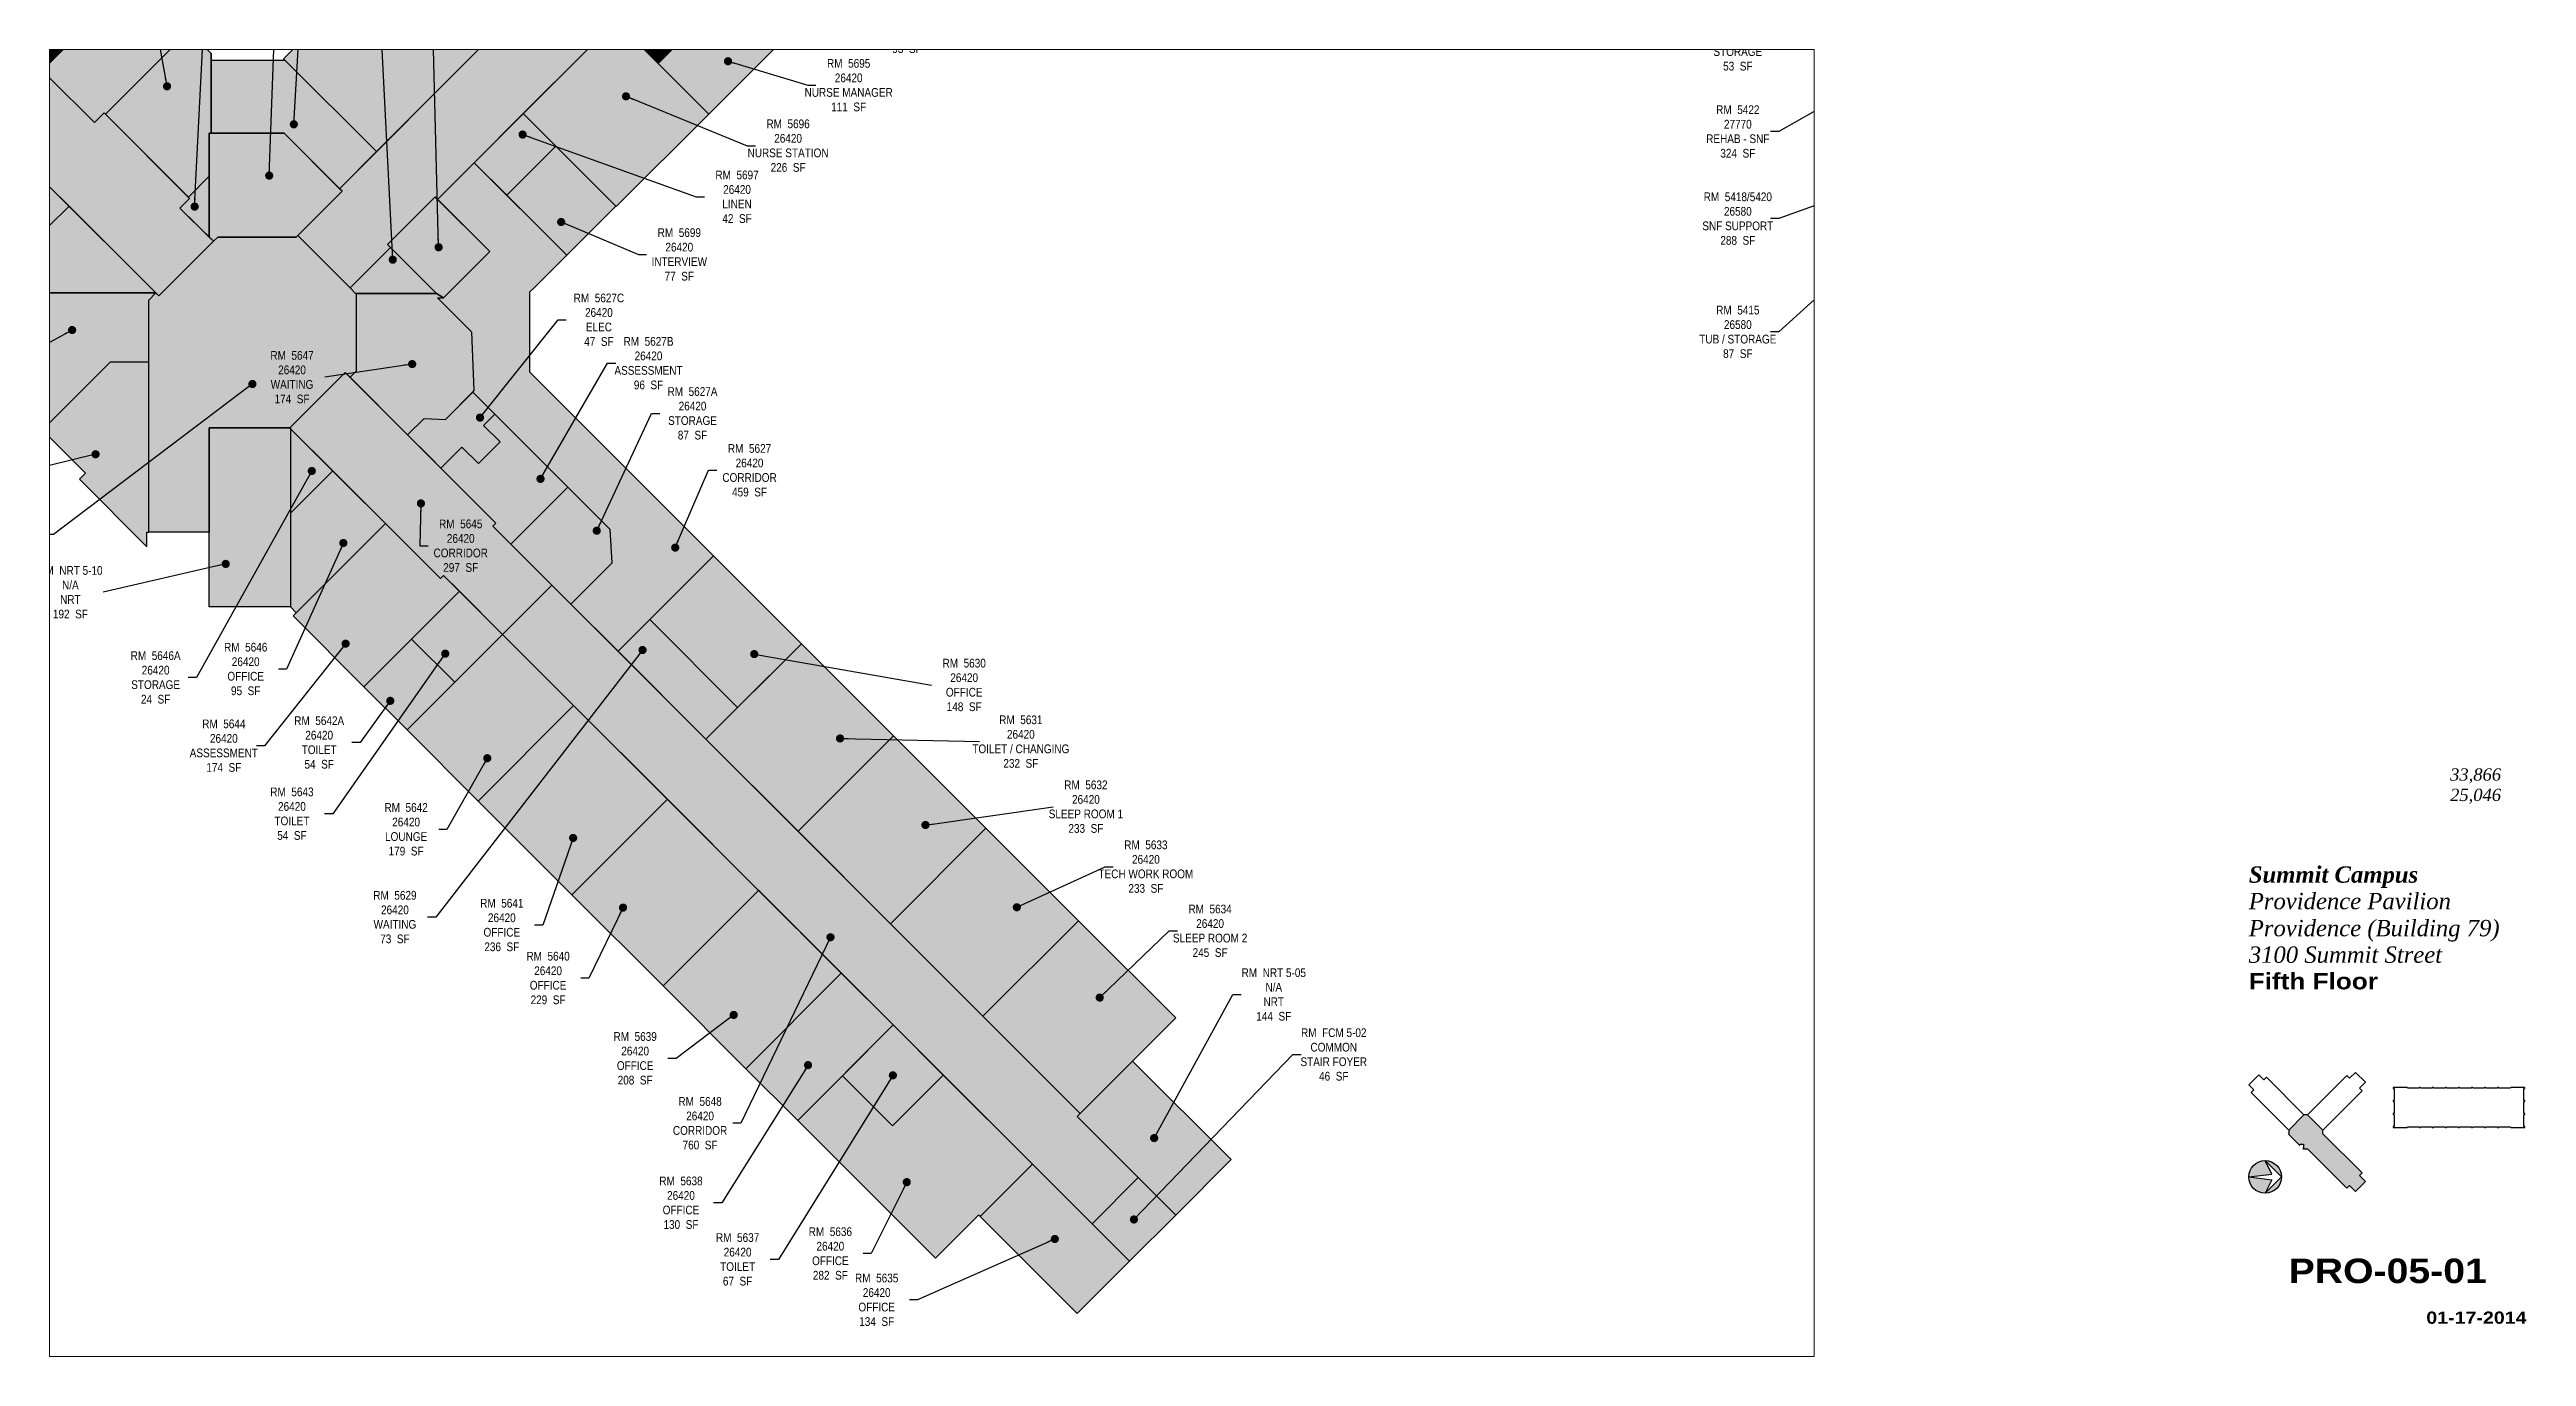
# Paper-space layout '01' of a CAD drawing. Header units: inches. Extents: x 0.9 to 19.9, y 0.5 to 10.5.
# The model-space entities are those that its viewports show. They can reach past a viewport. Long polylines and large blocks are cut down to what shows.
import ezdxf
from ezdxf.enums import TextEntityAlignment as Align

# ---------------------------------------------------------------- set-up
doc = ezdxf.new("R2010")
doc.units = ezdxf.units.IN
doc.header["$MEASUREMENT"] = 0
for name, color, linetype in [('0-LABEL', 3, 'Continuous'), ('1-NRT', 200, 'Continuous'), ('1-NRT-PTN', 253, 'Continuous'), ('3-FCM', 190, 'Continuous'), ('3-FCM-PTN', 9, 'Continuous'), ('4-OCC', 6, 'Continuous'), ('4-OCC-PTN', 95, 'Continuous'), ('T-TTLBLK-2', 5, 'Continuous'), ('T-TTLBLK-8', 8, 'Continuous')]:
    doc.layers.add(name, color=color, linetype=linetype)
doc.layers.add('T-VPT', color=30, linetype='Continuous', plot=False)
doc.styles.add('ArialB', font='')
doc.styles.add('ArialN', font='ARIALN.TTF')
doc.styles.add('TimesI', font='timesi.ttf')
doc.styles.add('TimesIB', font='timesbi.ttf')
doc.styles.get('ArialB').set_extended_font_data('Arial Black')
doc.dimstyles.new('AB-120', dxfattribs={"dimscale": 120, "dimtxt": 0.125, "dimasz": 0.09375, "dimexe": 0.0625, "dimexo": 0.125, "dimgap": 0.375, "dimtad": 0, "dimtih": 1, "dimtoh": 1, "dimdec": 4, "dimrnd": 0.0625, "dimzin": 0, "dimdsep": 46, "dimlunit": 4, "dimtxsty": 'ArialN', "dimblk": 'ARCHTICK', "dimcen": 0.09375, "dimclrd": 256, "dimclre": 256, "dimclrt": 256, "dimadec": 0, "dimazin": 0, "dimtfac": 1, "dimtdec": 4, "dimtofl": 0, "dimtmove": 2, "dimatfit": 3, "dimldrblk": 'DOT', "dimfxl": 0, "dimfrac": 2, "dimtolj": 1, "dimtzin": 0, "dimlwd": -1, "dimlwe": -1, "dimarcsym": 0})

# ---------------------------------------------------------------- blocks, each defined once
blk = doc.blocks.new('n-arrow')
h = blk.add_hatch(color=256)
h.paths.add_polyline_path([(0, 0.125), (0.125, 0, 0.414214)])
h.paths.add_polyline_path([(0, 0.125, 0.414214), (-0.125, 0), (0.051, 0.022)])
h = blk.add_hatch(color=256)
h.paths.add_polyline_path([(0.051, -0.022), (-0.125, 0, 0.414214), (0, -0.125)])
h.paths.add_polyline_path([(0.125, 0), (0, -0.125, 0.414214)])
for p, q in [((-0.125, 0), (0.051, 0.022)), ((-0.125, 0), (0.051, -0.022)), ((0, 0.125), (0.125, 0)), ((0.051, 0.022), (0, 0.125)), ((0, -0.125), (0.125, 0)), ((0.051, -0.022), (0, -0.125))]:
    blk.add_line(p, q)
blk.add_circle((0, 0), 0.125)
blk = doc.blocks.new('5th outline')
for points in [[(14.639, 2.654), (14.563, 2.578), (14.601, 2.539), (14.581, 2.52), (14.868, 2.232), (14.868, 2.204), (14.865, 2.201), (14.949, 2.117), (14.953, 2.117), (14.953, 2.125), (14.98, 2.125), (14.98, 2.095), (14.975, 2.09), (14.981, 2.085), (14.984, 2.088), (15.012, 2.088), (15.313, 1.788), (15.333, 1.807), (15.378, 1.762), (15.454, 1.839), (15.409, 1.884), (15.429, 1.904), (15.128, 2.204), (15.128, 2.204), (15.128, 2.204), (15.128, 2.232), (15.128, 2.232), (15.429, 2.533), (15.409, 2.553), (15.454, 2.598), (15.378, 2.674), (15.333, 2.629), (15.313, 2.649), (15.012, 2.348), (14.984, 2.348), (14.697, 2.636), (14.677, 2.616), (14.639, 2.654)], [(15.666, 2.559), (15.666, 2.551), (15.673, 2.55), (15.673, 2.459), (15.666, 2.459), (15.666, 2.451), (15.673, 2.45), (15.673, 2.359), (15.666, 2.359), (15.666, 2.351), (15.673, 2.35), (15.673, 2.259), (15.666, 2.259), (15.666, 2.251), (15.774, 2.251), (15.775, 2.258), (15.865, 2.258), (15.866, 2.251), (15.874, 2.251), (15.875, 2.258), (15.965, 2.258), (15.966, 2.251), (15.974, 2.251), (15.975, 2.258), (16.065, 2.258), (16.066, 2.251), (16.074, 2.251), (16.075, 2.258), (16.165, 2.258), (16.166, 2.251), (16.173, 2.251), (16.174, 2.251), (16.175, 2.258), (16.265, 2.258), (16.266, 2.251), (16.274, 2.251), (16.275, 2.258), (16.365, 2.258), (16.366, 2.251), (16.374, 2.251), (16.375, 2.258), (16.465, 2.258), (16.466, 2.251), (16.474, 2.251), (16.475, 2.258), (16.565, 2.258), (16.566, 2.251), (16.674, 2.251), (16.674, 2.259), (16.667, 2.259), (16.667, 2.35), (16.674, 2.351), (16.674, 2.359), (16.667, 2.359), (16.667, 2.45), (16.674, 2.451), (16.674, 2.459), (16.667, 2.459), (16.667, 2.55), (16.674, 2.551), (16.674, 2.559), (16.566, 2.559), (16.565, 2.552), (16.475, 2.552), (16.474, 2.559), (16.466, 2.559), (16.465, 2.552), (16.375, 2.552), (16.374, 2.559), (16.366, 2.559), (16.365, 2.552), (16.275, 2.552), (16.274, 2.559), (16.266, 2.559), (16.265, 2.552), (16.175, 2.552), (16.174, 2.559), (16.166, 2.559), (16.165, 2.552), (16.075, 2.552), (16.074, 2.559), (16.066, 2.559), (16.065, 2.552), (15.975, 2.552), (15.974, 2.559), (15.966, 2.559), (15.965, 2.552), (15.875, 2.552), (15.874, 2.559), (15.866, 2.559), (15.865, 2.552), (15.775, 2.552), (15.774, 2.559), (15.666, 2.559)]]:
    blk.add_lwpolyline(points)
blk = doc.blocks.new('AB-TB-text')
for tag, style, p in [('GROSS', 'TimesI', (1.93, 4.406)), ('USEABLE', 'TimesI', (1.93, 4.25)), ('DATE', 'ArialB', (2.125, 0.25))]:
    blk.add_attdef(tag, text='', height=0.0938, dxfattribs=dict(style=style)).set_placement(p, align=Align.RIGHT)
for tag, style, p in [('CAMPUS', 'TimesIB', (0, 3.75)), ('PAVILION', 'TimesI', (0, 3.547)), ('BUILDING', 'TimesI', (0, 3.34)), ('STREET', 'TimesI', (0, 3.137)), ('FLOOR', 'ArialB', (0, 2.934))]:
    blk.add_attdef(tag, text='', height=0.125, dxfattribs=dict(style=style)).set_placement(p, align=Align.TOP_LEFT)
at = {"style": 'ArialB'}
blk.add_attdef('DWG#', text='', height=0.188, dxfattribs=at).set_placement((1.062, 0.749), align=Align.TOP_CENTER)
blk = doc.blocks.new('_ArchTick')
at = {"const_width": 0.15}
blk.add_lwpolyline([(-0.5, -0.5), (0.5, 0.5)], dxfattribs=at)
blk = doc.blocks.new('_Dot')
at = {"lineweight": -2}
blk.add_line((-0.5, 0), (-1, 0), dxfattribs=at)
at = {"const_width": 0.5}
blk.add_lwpolyline([(-0.25, 0, 1), (0.25, 0, 1)], format="xyb", close=True, dxfattribs=at)

msp = doc.modelspace()

# ---------------------------------------------------------------- hatches: boundary and pattern name
at = {"layer": '1-NRT-PTN'}
for points in [[(-1820.1, 1830.7), (-1740.2, 1750.8), (-1803.3, 1687.7), (-1911.4, 1687.7), (-1917.2, 1681.8), (-1923, 1687.7), (-1923, 1830.7)], [(-1536.9, 1667.8), (-1612.2, 1743.1), (-1677.6, 1677.6), (-1610.1, 1610.1), (-1600.5, 1604.1)], [(-1923, 1425.1), (-1811.1, 1425.1), (-1811.1, 1178.2), (-1923, 1178.2)], [(-727.9, 476.4), (-592.2, 340.6), (-515.8, 417), (-651.6, 552.8)]]:
    msp.add_hatch(color=256, dxfattribs=at).paths.add_polyline_path(points)
at = {"layer": '3-FCM-PTN'}
for points in [[(-1911.4, 1687.7), (-1803.3, 1687.7), (-1801.3, 1689.7), (-1729.2, 1617.5), (-1721.8, 1610.1), (-1720.7, 1610.1), (-1720.7, 1503.1), (-1729.2, 1494.6), (-1735.8, 1501.2), (-1812, 1425.1), (-1923, 1425.1), (-1923, 1281), (-2006.5, 1281), (-2006.5, 1600.8), (-1996.6, 1610.7), (-1992.5, 1606.6), (-1917.2, 1681.9), (-1911.4, 1687.7), (-1811.1, 1687.7)], [(-2006.5, 1515.9), (-2006.5, 1600.8), (-1996.6, 1610.7), (-2245.2, 1610.7), (-2245.2, 1514.4), (-2158.4, 1427.5), (-2152.7, 1421.9), (-2059.4, 1515.2)], [(-2006.5, 1515.9), (-2059.4, 1515.2), (-2152.7, 1421.9), (-2093.4, 1362.6), (-2101.9, 1354.1), (-2009, 1261.2), (-2009, 1281), (-2006.5, 1281)], [(-643.8, 392.2), (-592.2, 340.6), (-655.8, 277), (-707.4, 328.6)]]:
    msp.add_hatch(color=256, dxfattribs=at).paths.add_polyline_path(points)
at = {"layer": '4-OCC-PTN'}
for color, points in [(45, [(-1801.3, 1689.7), (-1740.2, 1750.8), (-1743.7, 1754.3), (-1168.5, 2329.6), (-1169.2, 2330.3), (-1041.9, 2457.6), (-1041.2, 2456.9), (-786.6, 2711.4), (-778.1, 2702.9), (-650.9, 2830.2), (-587.9, 2767.3), (-723.7, 2631.5), (-720.2, 2628), (-1105.5, 2242.6), (-1138.1, 2275.1), (-1204.5, 2208.7), (-1172, 2176.1), (-1608.6, 1739.5), (-1612.2, 1743.1), (-1677.6, 1677.6), (-1673.3, 1673.4), (-1729.2, 1617.5)]), (45, [(-2081.2, 1845.2), (-2899.3, 2663.3), (-2901.5, 2661.2), (-3016, 2775.8), (-3088.8, 2702.9), (-2376.8, 1990.9), (-2390.2, 1977.4), (-2323.8, 1911), (-2310.3, 1924.4), (-1992.5, 1606.6), (-1917.2, 1681.9), (-1963.5, 1727.5), (-1950.1, 1740.9), (-2067.8, 1858.7)]), (45, [(-2025, 2045), (-2160.9, 2180.9), (-2288.9, 2052.9), (-2153, 1917)]), (45, [(-1692.8, 1805.3), (-1487, 2011), (-1615, 2139), (-1820.8, 1933.3)]), (45, [(-1190.4, 2041.1), (-1248.7, 2099.4), (-1363.3, 1984.9), (-1304.9, 1926.5)]), (44, [(292.5, 2108), (466.5, 2108), (466.5, 2007.5), (418.5, 2007.5), (418.5, 1907.5), (466.5, 1907.5), (466.5, 1811.5), (292.5, 1811.5)]), (45, [(-1951.5, 1971.4), (-2025, 2045), (-2153, 1917), (-2081.2, 1845.2), (-2067.8, 1858.7), (-2066, 1856.9)]), (45, [(-1120.7, 1971.4), (-1235.3, 1856.9), (-1304.9, 1926.5), (-1190.4, 2041.1)]), (45, [(-1235.3, 1856.9), (-1362.6, 1729.6), (-1490.6, 1857.6), (-1363.3, 1984.9)]), (45, [(-1920.5, 1830.7), (-1923, 1830.7), (-1923, 1771.5), (-1951.8, 1742.7), (-1953.6, 1744.5), (-2066, 1856.9), (-1951.5, 1971.4), (-1920.5, 1940.5)]), (45, [(-1692.8, 1805.3), (-1743.7, 1754.3), (-1820.1, 1830.7), (-1920.5, 1830.7), (-1920.5, 1931.5), (-1819, 1931.5)]), (45, [(-1490.6, 1857.6), (-1445.7, 1812.7), (-1513.2, 1745.2), (-1558.1, 1790.1)]), (45, [(-2189.9, 1610.7), (-2189.9, 1656.7), (-2116.2, 1730.3), (-2211.7, 1825.8), (-2339.7, 1697.8), (-2252.6, 1610.7)]), (45, [(-1445.7, 1812.7), (-1513.2, 1745.2), (-1430.8, 1662.8), (-1363.3, 1730.3)]), (20, [(530.5, 1735.9), (530.5, 1802.5), (466.5, 1802.5), (466.5, 1811.5), (292.5, 1811.5), (292.5, 1658.9), (583.5, 1658.9), (583.5, 1732.9), (530.5, 1732.9)]), (45, [(-1425.2, 1182.1), (-1368.1, 1239.1), (-1370.8, 1284.7), (-1560.2, 1474.1), (-1558.1, 1476.2), (-1561.4, 1556.6), (-1609, 1604.1), (-1600.5, 1604.1), (-1536.9, 1667.8), (-1608.6, 1739.5), (-1558.1, 1790.1), (-1430.8, 1662.8), (-1475.4, 1618.2), (-1482, 1611.6), (-1482, 1502), (-1228.7, 1248.6), (-1360.2, 1117.1)]), (55, [(-1923, 1771.5), (-1923, 1687.7), (-1963.5, 1727.5), (-1950.1, 1740.9), (-1951.8, 1742.7)]), (201, [(-2189.9, 1610.7), (-1996.6, 1610.7), (-2116.2, 1730.3), (-2189.9, 1656.7)]), (55, [(-1610.1, 1610.1), (-1673.3, 1673.4), (-1729.2, 1617.5), (-1721.8, 1610.1)]), (45, [(-1720.7, 1610.1), (-1720.7, 1503.1), (-1729.2, 1494.6), (-1649.9, 1415.3), (-1627.3, 1437.9), (-1597.7, 1436.6), (-1558.1, 1476.2), (-1561.4, 1556.6), (-1609, 1604.1), (-1600.5, 1604.1), (-1610.1, 1610.1)]), (45, [(-1735.8, 1501.2), (-1528.3, 1293.7), (-1532.5, 1289.4), (-1451.3, 1208.2), (-1519.2, 1140.4), (-1600.4, 1221.5), (-1604.6, 1217.3), (-1811.1, 1423.7), (-1811.1, 1425.1), (-1812, 1425.1)]), (45, [(-1649.9, 1415.3), (-1627.3, 1437.9), (-1597.7, 1436.6), (-1560.2, 1474.1), (-1529.8, 1443.7), (-1545.4, 1428.2), (-1522.7, 1405.5), (-1552.4, 1375.8), (-1575.1, 1398.5), (-1604, 1369.5), (-1618.9, 1384.3)]), (45, [(-1604, 1369.5), (-1575.1, 1398.5), (-1552.4, 1375.8), (-1522.7, 1405.5), (-1545.4, 1428.2), (-1529.8, 1443.7), (-1429.4, 1343.3), (-1507.9, 1264.8), (-1532.5, 1289.4), (-1528.3, 1293.7)]), (45, [(-1752.8, 1365.5), (-1811.1, 1423.7), (-1811.1, 1307.3)]), (45, [(-1752.8, 1365.5), (-1811.1, 1307.3), (-1811.1, 1178.2), (-1803.2, 1170.3), (-1680.4, 1293.1)]), (45, [(-1507.9, 1264.8), (-1425.2, 1182.1), (-1368.1, 1239.1), (-1370.8, 1284.7), (-1429.4, 1343.3)]), (45, [(-1578.6, 1199.8), (-1710.1, 1068.2), (-1807.7, 1165.8), (-1680.4, 1293.1), (-1604.6, 1217.3), (-1600.4, 1221.5)]), (45, [(-1228.7, 1248.6), (-1107.7, 1127.6), (-1195.6, 1039.7), (-1316.6, 1160.7)]), (45, [(-1519.2, 1140.4), (-1578.6, 1199.8), (-1644.4, 1134), (-1585, 1074.6)]), (45, [(-1467.3, 1192.3), (-1451.3, 1208.2), (-723.7, 480.6), (-727.9, 476.4), (-643.8, 392.2), (-707.4, 328.6), (-1519.2, 1140.4)]), (45, [(-1316.6, 1160.7), (-1360.2, 1117.1), (-1239.2, 996.1), (-1195.6, 1039.7)]), (45, [(-1710.1, 1068.2), (-1650.7, 1008.8), (-1585, 1074.6), (-1644.4, 1134)]), (45, [(-1552.8, 910.9), (-1421.3, 1042.4), (-1519.2, 1140.4), (-1650.7, 1008.8)]), (45, [(-1107.7, 1127.6), (-980.7, 1000.7), (-1112.3, 869.2), (-1239.2, 996.1)]), (45, [(-1292.2, 913.4), (-1423.8, 781.9), (-1552.8, 910.9), (-1421.3, 1042.4)]), (45, [(-980.7, 1000.7), (-853.5, 873.4), (-985, 741.9), (-1112.3, 869.2)]), (45, [(-1166.7, 787.9), (-1298.2, 656.3), (-1423.8, 781.9), (-1292.2, 913.4)]), (45, [(-853.5, 873.4), (-985, 741.9), (-857.7, 614.6), (-726.2, 746.1)]), (45, [(-1052.7, 673.8), (-1164.9, 786.1), (-1166.7, 787.9), (-1298.2, 656.3), (-1184.2, 542.3)]), (45, [(-726.2, 746.1), (-857.7, 614.6), (-723.7, 480.6), (-592.2, 612.1)]), (45, [(-981.3, 602.5), (-1112.8, 470.9), (-1184.2, 542.3), (-1052.7, 673.8)]), (45, [(-912.3, 533.5), (-982.1, 463.7), (-1051.1, 532.6), (-981.3, 602.5)]), (45, [(-789.5, 410.6), (-861.6, 338.5), (-863.7, 340.6), (-923.1, 281.2), (-1112.8, 470.9), (-1051.1, 532.6), (-982.1, 463.7), (-912.3, 533.5)]), (45, [(-655.8, 277), (-727.9, 204.9), (-861.6, 338.5), (-789.5, 410.6)])]:
    msp.add_hatch(color=color, dxfattribs=at).paths.add_polyline_path(points)

# ---------------------------------------------------------------- linework, layer by layer
at = {"layer": '1-NRT'}
for points in [[(-1820.1, 1830.7), (-1740.2, 1750.8), (-1803.3, 1687.7), (-1911.4, 1687.7), (-1917.2, 1681.8), (-1923, 1687.7), (-1923, 1830.7)], [(-1536.9, 1667.8), (-1612.2, 1743.1), (-1677.6, 1677.6), (-1610.1, 1610.1), (-1600.5, 1604.1)], [(-1923, 1425.1), (-1811.1, 1425.1), (-1811.1, 1178.2), (-1923, 1178.2)], [(-727.9, 476.4), (-592.2, 340.6), (-515.8, 417), (-651.6, 552.8)]]:
    msp.add_lwpolyline(points, close=True, dxfattribs=at)
at = {"layer": '3-FCM'}
for points in [[(-1911.4, 1687.7), (-1803.3, 1687.7), (-1801.3, 1689.7), (-1729.2, 1617.5), (-1721.8, 1610.1), (-1720.7, 1610.1), (-1720.7, 1610.1), (-1720.7, 1503.1), (-1720.7, 1503.1), (-1720.7, 1503.1), (-1729.2, 1494.6), (-1729.2, 1494.6), (-1729.2, 1494.6), (-1729.2, 1494.6), (-1735.8, 1501.2), (-1812, 1425.1), (-1923, 1425.1), (-1923, 1281), (-2006.5, 1281), (-2006.5, 1600.8), (-1996.6, 1610.7), (-1992.5, 1606.6), (-1917.2, 1681.9), (-1911.4, 1687.7), (-1811.1, 1687.7), (-1811.1, 1687.7)], [(-643.8, 392.2), (-592.2, 340.6), (-655.8, 277), (-707.4, 328.6)]]:
    msp.add_lwpolyline(points, close=True, dxfattribs=at)
for points in [[(-2006.5, 1515.9), (-2006.5, 1600.8), (-1996.6, 1610.7), (-1996.6, 1610.7), (-2245.2, 1610.7), (-2245.2, 1514.4), (-2158.4, 1427.5), (-2152.7, 1421.9), (-2059.4, 1515.2), (-2006.5, 1515.9)], [(-2006.5, 1515.9), (-2059.4, 1515.2), (-2152.7, 1421.9), (-2093.4, 1362.6), (-2101.9, 1354.1), (-2009, 1261.2), (-2009, 1281), (-2006.5, 1281), (-2006.5, 1515.9)]]:
    msp.add_lwpolyline(points, dxfattribs=at)
at = {"layer": '4-OCC'}
msp.add_line((-1920.5, 1931.5), (-1920.5, 1940.5), dxfattribs=at)
for points in [[(-1801.3, 1689.7), (-1740.2, 1750.8), (-1743.7, 1754.3), (-1168.5, 2329.6), (-1169.2, 2330.3), (-1041.9, 2457.6), (-1041.2, 2456.9), (-786.6, 2711.4), (-778.1, 2702.9), (-650.9, 2830.2), (-587.9, 2767.3), (-723.7, 2631.5), (-720.2, 2628), (-1105.5, 2242.6), (-1138.1, 2275.1), (-1204.5, 2208.7), (-1172, 2176.1), (-1608.6, 1739.5), (-1612.2, 1743.1), (-1677.6, 1677.6), (-1673.3, 1673.4), (-1729.2, 1617.5)], [(-2081.2, 1845.2), (-2899.3, 2663.3), (-2901.5, 2661.2), (-3016, 2775.8), (-3088.8, 2702.9), (-2376.8, 1990.9), (-2390.2, 1977.4), (-2323.8, 1911), (-2310.3, 1924.4), (-1992.5, 1606.6), (-1917.2, 1681.9), (-1963.5, 1727.5), (-1950.1, 1740.9), (-2067.8, 1858.7)], [(-1692.8, 1805.3), (-1487, 2011), (-1615, 2139), (-1820.8, 1933.3)], [(-1920.5, 1830.7), (-1923, 1830.7), (-1923, 1771.5), (-1951.8, 1742.7), (-1953.6, 1744.5), (-2066, 1856.9), (-1951.5, 1971.4), (-1920.5, 1940.5)], [(-2189.9, 1610.7), (-2189.9, 1656.7), (-2116.2, 1730.3), (-2211.7, 1825.8), (-2339.7, 1697.8), (-2252.6, 1610.7)], [(530.5, 1735.9), (530.5, 1802.5), (466.5, 1802.5), (466.5, 1811.5), (292.5, 1811.5), (292.5, 1658.9), (583.5, 1658.9), (583.5, 1732.9), (530.5, 1732.9)], [(-1425.2, 1182.1), (-1368.1, 1239.1), (-1370.8, 1284.7), (-1560.2, 1474.1), (-1558.1, 1476.2), (-1561.4, 1556.6), (-1609, 1604.1), (-1600.5, 1604.1), (-1536.9, 1667.8), (-1608.6, 1739.5), (-1558.1, 1790.1), (-1430.8, 1662.8), (-1475.4, 1618.2), (-1482, 1611.6), (-1482, 1502), (-1228.7, 1248.6), (-1360.2, 1117.1), (-1425.2, 1182.1)], [(-2189.9, 1610.7), (-1996.6, 1610.7), (-2116.2, 1730.3), (-2189.9, 1656.7)], [(-1720.7, 1610.1), (-1720.7, 1503.1), (-1729.2, 1494.6), (-1649.9, 1415.3), (-1627.3, 1437.9), (-1597.7, 1436.6), (-1558.1, 1476.2), (-1561.4, 1556.6), (-1609, 1604.1), (-1600.5, 1604.1), (-1610.1, 1610.1), (-1720.7, 1610.1)], [(-1735.8, 1501.2), (-1528.3, 1293.7), (-1532.5, 1289.4), (-1451.3, 1208.2), (-1519.2, 1140.4), (-1600.4, 1221.5), (-1604.6, 1217.3), (-1811.1, 1423.7), (-1811.1, 1425.1), (-1812, 1425.1)], [(-1649.9, 1415.3), (-1627.3, 1437.9), (-1597.7, 1436.6), (-1560.2, 1474.1), (-1529.8, 1443.7), (-1545.4, 1428.2), (-1522.7, 1405.5), (-1552.4, 1375.8), (-1575.1, 1398.5), (-1604, 1369.5), (-1604, 1369.5), (-1618.9, 1384.3)], [(-1604, 1369.5), (-1604, 1369.5), (-1604, 1369.5), (-1575.1, 1398.5), (-1552.4, 1375.8), (-1522.7, 1405.5), (-1545.4, 1428.2), (-1529.8, 1443.7), (-1429.4, 1343.3), (-1507.9, 1264.8), (-1532.5, 1289.4), (-1528.3, 1293.7), (-1604, 1369.5)], [(-1752.8, 1365.5), (-1811.1, 1307.3), (-1811.1, 1307.3), (-1811.1, 1178.2), (-1803.2, 1170.3), (-1680.4, 1293.1)], [(-1507.9, 1264.8), (-1425.2, 1182.1), (-1368.1, 1239.1), (-1370.8, 1284.7), (-1429.4, 1343.3), (-1507.9, 1264.8)], [(-1467.3, 1192.3), (-1451.3, 1208.2), (-723.7, 480.6), (-727.9, 476.4), (-643.8, 392.2), (-707.4, 328.6), (-1519.2, 1140.4)], [(-1710.1, 1068.2), (-1650.7, 1008.8), (-1585, 1074.6), (-1644.4, 1134), (-1710.1, 1068.2)], [(-1552.8, 910.9), (-1421.3, 1042.4), (-1519.2, 1140.4), (-1519.2, 1140.4), (-1519.2, 1140.4), (-1519.2, 1140.4), (-1519.2, 1140.4), (-1519.2, 1140.4), (-1650.7, 1008.8)]]:
    msp.add_lwpolyline(points, close=True, dxfattribs=at)
for points in [[(-2025, 2045), (-2160.9, 2180.9), (-2160.9, 2180.9), (-2288.9, 2052.9), (-2153, 1917), (-2025, 2045)], [(-1190.4, 2041.1), (-1248.7, 2099.4), (-1363.3, 1984.9), (-1363.3, 1984.9), (-1304.9, 1926.5), (-1190.4, 2041.1)], [(292.5, 2108), (466.5, 2108), (466.5, 2007.5), (418.5, 2007.5), (418.5, 1907.5), (466.5, 1907.5), (466.5, 1811.5), (292.5, 1811.5), (292.5, 2108)], [(-1951.5, 1971.4), (-2025, 2045), (-2153, 1917), (-2081.2, 1845.2), (-2067.8, 1858.7), (-2066, 1856.9), (-1951.5, 1971.4)], [(-1120.7, 1971.4), (-1235.3, 1856.9), (-1235.3, 1856.9), (-1304.9, 1926.5), (-1304.9, 1926.5), (-1190.4, 2041.1), (-1120.7, 1971.4)], [(-1235.3, 1856.9), (-1362.6, 1729.6), (-1362.6, 1729.6), (-1490.6, 1857.6), (-1363.3, 1984.9), (-1235.3, 1856.9)], [(-1692.8, 1805.3), (-1743.7, 1754.3), (-1820.1, 1830.7), (-1920.5, 1830.7), (-1920.5, 1931.5), (-1819, 1931.5), (-1692.8, 1805.3)], [(-1490.6, 1857.6), (-1445.7, 1812.7), (-1445.7, 1812.7), (-1513.2, 1745.2), (-1558.1, 1790.1), (-1490.6, 1857.6)], [(-1445.7, 1812.7), (-1513.2, 1745.2), (-1430.8, 1662.8), (-1430.8, 1662.8), (-1430.8, 1662.8), (-1363.3, 1730.3), (-1445.7, 1812.7)], [(-1923, 1771.5), (-1923, 1687.7), (-1963.5, 1727.5), (-1950.1, 1740.9), (-1951.8, 1742.7), (-1923, 1771.5)], [(-1610.1, 1610.1), (-1673.3, 1673.4), (-1729.2, 1617.5), (-1721.8, 1610.1), (-1610.1, 1610.1)], [(-1752.8, 1365.5), (-1811.1, 1423.7), (-1811.1, 1307.3), (-1752.8, 1365.5)], [(-1752.8, 1365.5), (-1811.1, 1307.3)], [(-1578.6, 1199.8), (-1710.1, 1068.2), (-1807.7, 1165.8), (-1807.7, 1165.8), (-1680.4, 1293.1), (-1604.6, 1217.3), (-1600.4, 1221.5), (-1578.6, 1199.8)], [(-1680.4, 1293.1), (-1807.7, 1165.8)], [(-1228.7, 1248.6), (-1107.7, 1127.6), (-1107.7, 1127.6), (-1195.6, 1039.7), (-1195.6, 1039.7), (-1316.6, 1160.7), (-1228.7, 1248.6)], [(-1519.2, 1140.4), (-1578.6, 1199.8), (-1644.4, 1134), (-1585, 1074.6), (-1519.2, 1140.4)], [(-1316.6, 1160.7), (-1360.2, 1117.1), (-1239.2, 996.1), (-1195.6, 1039.7), (-1316.6, 1160.7)], [(-1107.7, 1127.6), (-980.7, 1000.7), (-980.7, 1000.7), (-1112.3, 869.2), (-1112.3, 869.2), (-1239.2, 996.1), (-1107.7, 1127.6)], [(-1292.2, 913.4), (-1423.8, 781.9), (-1552.8, 910.9), (-1552.8, 910.9), (-1421.3, 1042.4), (-1292.2, 913.4)], [(-980.7, 1000.7), (-853.5, 873.4), (-853.5, 873.4), (-985, 741.9), (-985, 741.9), (-1112.3, 869.2), (-980.7, 1000.7)], [(-1166.7, 787.9), (-1298.2, 656.3), (-1423.8, 781.9), (-1423.8, 781.9), (-1292.2, 913.4), (-1166.7, 787.9)], [(-853.5, 873.4), (-985, 741.9), (-857.7, 614.6), (-857.7, 614.6), (-726.2, 746.1), (-853.5, 873.4)], [(-1052.7, 673.8), (-1164.9, 786.1), (-1166.7, 787.9), (-1298.2, 656.3), (-1184.2, 542.3), (-1052.7, 673.8)], [(-726.2, 746.1), (-857.7, 614.6), (-723.7, 480.6), (-592.2, 612.1), (-726.2, 746.1)], [(-981.3, 602.5), (-1112.8, 470.9), (-1184.2, 542.3), (-1184.2, 542.3), (-1052.7, 673.8), (-981.3, 602.5)], [(-912.3, 533.5), (-982.1, 463.7), (-1051.1, 532.6), (-981.3, 602.5), (-912.3, 533.5)], [(-789.5, 410.6), (-861.6, 338.5), (-863.7, 340.6), (-923.1, 281.2), (-1112.8, 470.9), (-1112.8, 470.9), (-1051.1, 532.6), (-1051.1, 532.6), (-982.1, 463.7), (-982.1, 463.7), (-912.3, 533.5), (-789.5, 410.6)], [(-655.8, 277), (-727.9, 204.9), (-861.6, 338.5), (-861.6, 338.5), (-789.5, 410.6), (-655.8, 277)]]:
    msp.add_lwpolyline(points, dxfattribs=at)

# ---------------------------------------------------------------- texts
at = {"layer": '0-LABEL', "char_height": 12, "attachment_point": 5, "style": 'ArialN'}
for s, insert in [('RM  5694\\P26420\\PMEDICATION\\P93  SF', (-962.3, 1977.1)), ('RM  5419\\P27770\\PSTORAGE\\P53  SF', (181.8, 1953)), ('RM  5695\\P26420\\PNURSE MANAGER\\P111  SF', (-1042.6, 1896.8)), ('RM  5696\\P26420\\PNURSE STATION\\P226  SF', (-1126, 1813.5)), ('RM  5422\\P27770\\PREHAB - SNF\\P324  SF', (181.8, 1833)), ('RM  5697\\P26420\\PLINEN\\P42  SF', (-1196.3, 1743.1)), ('RM  5418/5420\\P26580\\PSNF SUPPORT\\P288  SF', (181.8, 1713)), ('RM  5699\\P26420\\PINTERVIEW\\P77  SF', (-1275.8, 1663.7)), ('RM  5627C\\P26420\\PELEC\\P47  SF', (-1386.5, 1573.7)), ('RM  5415\\P26580\\PTUB / STORAGE\\P87  SF', (181.8, 1557)), ('RM  5627B\\P26420\\PASSESSMENT\\P96  SF', (-1318.2, 1513.9)), ('RM  5647\\P26420\\PWAITING\\P174  SF', (-1809.1, 1494.6)), ('RM  5627A\\P26420\\PSTORAGE\\P87  SF', (-1257.6, 1444.8)), ('RM  5627\\P26420\\PCORRIDOR\\P459  SF', (-1179.1, 1366.4)), ('RM  FCM 5-01\\PCOMMON\\PCORRIDOR\\P525  SF', (-2193.8, 1277.9)), ('RM  5645\\P26420\\PCORRIDOR\\P297  SF', (-1576.8, 1262.5)), ('RM  NRT 5-10\\PN/A\\PNRT\\P192  SF', (-2114.3, 1198.4)), ('RM  5646\\P26420\\POFFICE\\P95  SF', (-1872.9, 1092.7)), ('RM  5646A\\P26420\\PSTORAGE\\P24  SF', (-1996.9, 1081.1)), ('RM  5630\\P26420\\POFFICE\\P148  SF', (-883.5, 1070.7)), ('RM  5644\\P26420\\PASSESSMENT\\P174  SF', (-1903, 987.1)), ('RM  5642A\\P26420\\PTOILET\\P54  SF', (-1771.7, 991.5)), ('RM  5631\\P26420\\PTOILET / CHANGING\\P232  SF', (-805.5, 992.7)), ('RM  5643\\P26420\\PTOILET\\P54  SF', (-1809.2, 893.4)), ('RM  5632\\P26420\\PSLEEP ROOM 1\\P233  SF', (-715.9, 903.1)), ('RM  5642\\P26420\\PLOUNGE\\P179  SF', (-1652, 871.9)), ('RM  5633\\P26420\\PTECH WORK ROOM\\P233  SF', (-633.3, 820.5)), ('RM  5629\\P26420\\PWAITING\\P73  SF', (-1667.4, 751)), ('RM  5641\\P26420\\POFFICE\\P236  SF', (-1520.2, 740.1)), ('RM  5634\\P26420\\PSLEEP ROOM 2\\P245  SF', (-544.9, 732.1)), ('RM  5640\\P26420\\POFFICE\\P229  SF', (-1456.5, 667.1)), ('RM  NRT 5-05\\PN/A\\PNRT\\P144  SF', (-457.2, 644.4)), ('RM  5639\\P26420\\POFFICE\\P208  SF', (-1336.6, 556.5)), ('RM  FCM 5-02\\PCOMMON\\PSTAIR FOYER\\P46  SF', (-374.6, 561.8)), ('RM  5648\\P26420\\PCORRIDOR\\P760  SF', (-1247.2, 467.1)), ('RM  5638\\P26420\\POFFICE\\P130  SF', (-1273.5, 357.6)), ('RM  5637\\P26420\\PTOILET\\P67  SF', (-1195.5, 279.6)), ('RM  5636\\P26420\\POFFICE\\P282  SF', (-1067.8, 287.7)), ('RM  5635\\P26420\\POFFICE\\P134  SF', (-1004, 223.9))]:
    msp.add_mtext(s, dxfattribs=dict(at, insert=insert))

# ---------------------------------------------------------------- leaders
at = {"layer": '0-LABEL', "annotation_type": 0, "has_hookline": 1}
for points, hookline_direction, text_width in [([(-1607.2, 1673.6), (-1625.1, 2379), (-1636.3, 2379)], 1, 86.9), ([(-2055.2, 1962.3), (-2066.5, 2333.3), (-2055.3, 2333.3)], 0, 214.9), ([(-1943.2, 1729.6), (-1916.2, 2271.6), (-1904.9, 2271.6)], 0, 77.1), ([(-1981.2, 1895.3), (-2027.2, 2158.2), (-2016, 2158.2)], 0, 78), ([(-1806.6, 1842.9), (-1788, 2167.3), (-1799.3, 2167.3)], 1, 64.6), ([(-1670.4, 1656.5), (-1695.9, 2169.6), (-1707.2, 2169.6)], 1, 67.7), ([(-1840.5, 1772.3), (-1830.8, 2044.1), (-1842, 2044.1)], 1, 86.9), ([(733.8, 2006.5), (238.1, 1557), (226.8, 1557)], 1, 105.1), ([(632.3, 2003.9), (226.8, 1953)], 1, 65.9), ([(-1208.7, 1929.8), (-1098.9, 1896.8), (-1087.6, 1896.8)], 0, 120.2), ([(379.5, 1912.9), (238.1, 1833), (226.8, 1833)], 1, 85.4), ([(-1349.2, 1881.5), (-1182.2, 1813.5), (-1171, 1813.5)], 0, 109.3), ([(-1491.5, 1828.8), (-1252.6, 1743.1), (-1241.3, 1743.1)], 0, 57.9), ([(387.8, 1766.8), (238.1, 1713), (226.8, 1713)], 1, 96.9), ([(-1438.5, 1708.4), (-1332, 1663.7), (-1320.8, 1663.7)], 0, 74.9), ([(-2155.2, 1636.3), (-2287.2, 1563.3), (-2298.4, 1563.3)], 1, 58.2), ([(-1550.2, 1439), (-1442.7, 1573.7), (-1431.5, 1573.7)], 0, 67.9), ([(-2111.9, 1559.6), (-2309.8, 1449.9), (-2321, 1449.9)], 1, 122.7), ([(-1643.6, 1512.7), (-1764.1, 1494.6)], 1, 57.9), ([(-1466.9, 1354.6), (-1374.5, 1513.9), (-1363.2, 1513.9)], 0, 93.7), ([(-1863.6, 1485.3), (-2137.5, 1277.9), (-2148.8, 1277.9)], 1, 86.5), ([(-1389.5, 1283.2), (-1313.9, 1444.8), (-1302.6, 1444.8)], 0, 67.7), ([(-2079.6, 1388.5), (-2224, 1353.2)], 1, 101.3), ([(-1781.9, 1365.5), (-1940.7, 1081.1), (-1951.9, 1081.1)], 1, 67.7), ([(-1281.4, 1259.9), (-1235.4, 1366.4), (-1224.1, 1366.4)], 0, 74), ([(-1631.6, 1320.8), (-1633.1, 1262.5), (-1621.8, 1262.5)], 0, 74), ([(-1738.4, 1266.3), (-1816.6, 1092.7), (-1827.9, 1092.7)], 1, 57.9), ([(-1900.4, 1237.5), (-2069.3, 1198.4)], 1, 86.9), ([(-1735.3, 1127.6), (-1846.8, 987.1), (-1858, 987.1)], 1, 93.7), ([(-1598.1, 1113.9), (-1753, 893.4), (-1764.2, 893.4)], 1, 57.9), ([(-1326.4, 1118.9), (-1611.1, 751), (-1622.4, 751)], 1, 57.9), ([(-1172.6, 1113.3), (-928.5, 1070.7)], 0, 57.9), ([(-1673.8, 1048.9), (-1715.4, 991.5), (-1726.7, 991.5)], 1, 67.7), ([(-1054.4, 997.1), (-862.5, 992.7)], 0, 132.5), ([(-1540.2, 969.9), (-1595.8, 871.9), (-1607, 871.9)], 1, 57.8), ([(-936.9, 877.9), (-760.9, 903.1)], 0, 99.2), ([(-1422, 860.1), (-1463.9, 740.1), (-1475.2, 740.1)], 1, 56), ([(-811, 764.6), (-689.6, 820.5), (-678.3, 820.5)], 0, 129.2), ([(-1353.3, 764.1), (-1400.2, 667.1), (-1411.5, 667.1)], 1, 57.9), ([(-1067.6, 723.3), (-1190.9, 467.1), (-1202.2, 467.1)], 1, 74), ([(-696.9, 640.2), (-601.1, 732.1), (-589.9, 732.1)], 0, 101), ([(-1200.9, 616.3), (-1280.3, 556.5), (-1291.6, 556.5)], 1, 57.9), ([(-621.9, 446.7), (-513.4, 644.4), (-502.2, 644.4)], 0, 87), ([(-1098.5, 547.2), (-1217.3, 357.6), (-1228.5, 357.6)], 1, 57.9), ([(-649.8, 334.6), (-430.8, 561.8), (-419.6, 561.8)], 0, 90.8), ([(-981.7, 533.1), (-1139.3, 279.6), (-1150.5, 279.6)], 1, 57.9), ([(-962.6, 386), (-1011.5, 287.7), (-1022.8, 287.7)], 1, 57.9), ([(-758.7, 307.7), (-947.7, 223.9), (-959, 223.9)], 1, 58)]:
    msp.add_leader(points, dimstyle='AB-120', dxfattribs=dict(at, hookline_direction=hookline_direction, text_width=text_width))

psp = doc.layouts.new('01')

# ---------------------------------------------------------------- hatches: boundary and pattern name
at = {"layer": 'T-TTLBLK-8'}
psp.add_hatch(color=256, dxfattribs=at).paths.add_polyline_path([(18.179, 2.125), (18.179, 2.088), (18.212, 2.088), (18.513, 1.788), (18.532, 1.807), (18.578, 1.762), (18.654, 1.839), (18.609, 1.884), (18.629, 1.904), (18.328, 2.204), (18.328, 2.232), (18.212, 2.348), (18.184, 2.348), (18.068, 2.232), (18.068, 2.197), (18.148, 2.117), (18.152, 2.117), (18.152, 2.125)])

# ---------------------------------------------------------------- linework, layer by layer
psp.add_line((18.328, 2.204), (18.328, 2.232))
for points in [[(18.068, 2.232), (18.184, 2.348)], [(18.212, 2.348), (18.328, 2.232), (18.328, 2.232)]]:
    psp.add_lwpolyline(points, dxfattribs=at)

# ---------------------------------------------------------------- block references
at = {"layer": 'T-TTLBLK-2'}
ref = psp.add_blockref('AB-TB-text', (17.762, 0.5), dxfattribs=at)
ref.add_attrib('DATE', '01-17-2014', dxfattribs={"layer": 'T-TTLBLK-8', "height": 0.0938, "style": 'ArialB'}).set_placement((19.887, 0.75), align=Align.RIGHT)
ref.add_attrib('DWG#', 'PRO-05-01', dxfattribs={"layer": 'T-TTLBLK-8', "height": 0.1875, "style": 'ArialB'}).set_placement((18.825, 1.249), align=Align.TOP_CENTER)
ref.add_attrib('GROSS', '33,866', dxfattribs={"layer": '0', "height": 0.0938, "style": 'TimesI'}).set_placement((19.692, 4.906), align=Align.RIGHT)
ref.add_attrib('USEABLE', '25,046', dxfattribs={"layer": '0', "height": 0.0938, "style": 'TimesI'}).set_placement((19.692, 4.75), align=Align.RIGHT)
ref.add_attrib('PAVILION', 'Providence Pavilion', dxfattribs={"layer": '0', "height": 0.125, "style": 'TimesI'}).set_placement((17.762, 4.047), align=Align.TOP_LEFT)
ref.add_attrib('BUILDING', 'Providence (Building 79)', dxfattribs={"layer": '0', "height": 0.125, "style": 'TimesI'}).set_placement((17.762, 3.84), align=Align.TOP_LEFT)
ref.add_attrib('STREET', '3100 Summit Street', dxfattribs={"layer": '0', "height": 0.125, "style": 'TimesI'}).set_placement((17.762, 3.637), align=Align.TOP_LEFT)
ref.add_attrib('FLOOR', 'Fifth Floor', dxfattribs={"layer": 'T-TTLBLK-8', "height": 0.125, "style": 'ArialB'}).set_placement((17.762, 3.434), align=Align.TOP_LEFT)
ref.add_attrib('CAMPUS', 'Summit Campus', dxfattribs={"layer": '0', "height": 0.125, "style": 'TimesIB'}).set_placement((17.762, 4.25), align=Align.TOP_LEFT)
at = {"layer": 'T-TTLBLK-8'}
for name, p in [('5th outline', (3.2, 0)), ('n-arrow', (17.887, 1.874))]:
    psp.add_blockref(name, p, dxfattribs=at)

# ---------------------------------------------------------------- viewports
at = {"layer": 'T-VPT'}
psp.add_viewport(center=(7.688, 5.5), size=(13.5, 10), view_center_point=(-927.916, 1045.928), view_height=1800.00005, dxfattribs=at)

doc.saveas('drawing.dxf')
